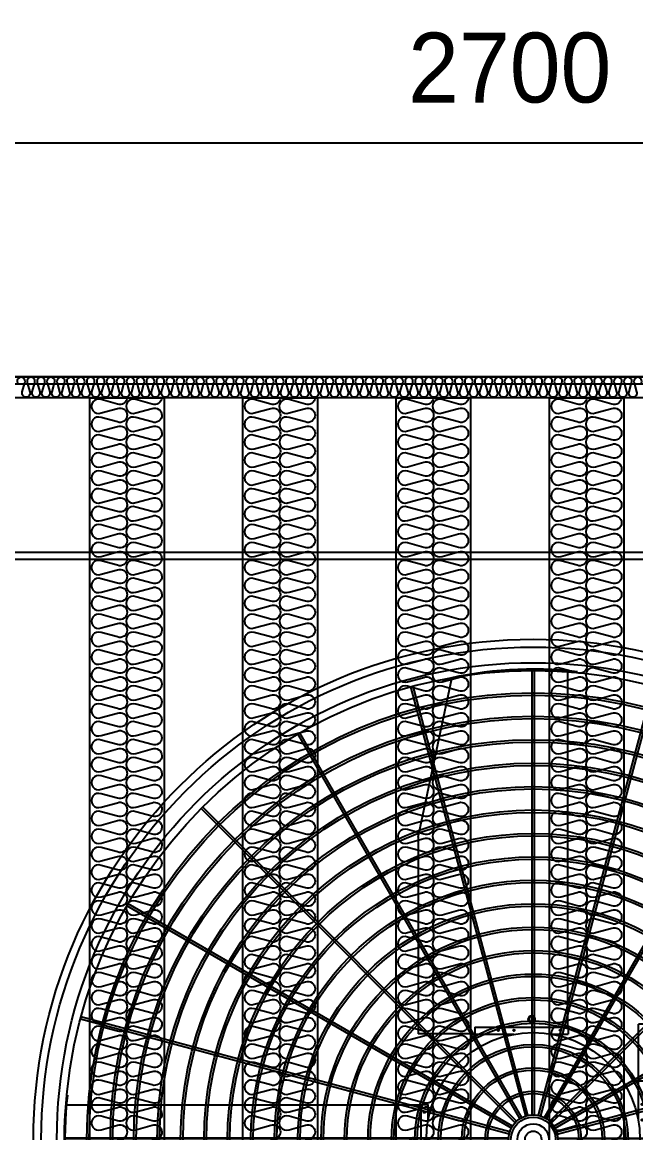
# Model space of a CAD drawing. Header units: millimetres. Extents: x 2784 to 32191, y 2597 to 23392.
# Drawn here: x 7391 to 8621, y 10129 to 12355 of the extents above; entities that cross this region are included whole.
import ezdxf

# ---------------------------------------------------------------- set-up
doc = ezdxf.new("R2010")
doc.units = ezdxf.units.MM
for name, color, linetype in [('LINE', 7, 'Continuous'), ('SMS', 220, 'Continuous'), ('냉각탑', 4, 'Continuous'), ('냉각탑_dim', 1, 'Continuous')]:
    doc.layers.add(name, color=color, linetype=linetype)
doc.styles.add('HY울릉도L', font='')
doc.styles.get('HY울릉도L').set_extended_font_data('HY울릉도L')
doc.dimstyles.new('성지DIM', dxfattribs={"dimtxt": 3.5, "dimasz": 3, "dimexe": 1, "dimexo": 2.5, "dimgap": 2, "dimtad": 1, "dimdec": 0, "dimzin": 3, "dimdsep": 46, "dimtxsty": 'HY울릉도L', "dimblk": 'ARCHTICK', "dimcen": -2, "dimclrd": 256, "dimclre": 256, "dimclrt": 7, "dimadec": 0, "dimazin": 0, "dimtfac": 1, "dimtdec": 0, "dimtofl": 0, "dimtmove": 0, "dimatfit": 3, "dimfxl": 1, "dimtolj": 1, "dimtzin": 0, "dimlwe": -1, "dimarcsym": 0})

# ---------------------------------------------------------------- blocks, each defined once
blk = doc.blocks.new('_ArchTick')
at = {"color": 0, "linetype": 'ByBlock', "const_width": 0.15}
blk.add_lwpolyline([(-0.5, -0.5), (0.5, 0.5)], dxfattribs=at)
blk = doc.blocks.new('*D250')
at = {"layer": 'Defpoints', "color": 0, "transparency": 16777216}
for p in [(9718.4, 12113.1), (7018.7, 11644.4), (9718.4, 11644.4)]:
    blk.add_point(p, dxfattribs=at)
at = {"layer": '냉각탑_dim', "transparency": 16777216}
for p, q in [((7018.7, 11744.4), (7018.7, 12153.1)), ((9718.4, 11744.4), (9718.4, 12153.1))]:
    blk.add_line(p, q, dxfattribs=at)
at = {"layer": '냉각탑_dim', "lineweight": -2, "transparency": 16777216}
blk.add_line((7018.7, 12113.1), (9718.4, 12113.1), dxfattribs=at)
at = {"layer": '냉각탑_dim', "lineweight": -2, "transparency": 16777216, "xscale": 120, "yscale": 120, "zscale": 120, "rotation": 180}
blk.add_blockref('_ArchTick', (7018.7, 12113.1), dxfattribs=at)
at = {"layer": '냉각탑_dim', "lineweight": -2, "transparency": 16777216, "xscale": 120, "yscale": 120, "zscale": 120}
blk.add_blockref('_ArchTick', (9718.4, 12113.1), dxfattribs=at)
at = {"layer": '냉각탑_dim', "color": 7, "transparency": 16777216, "insert": (8368.5, 12263.1), "char_height": 140, "attachment_point": 5, "style": 'HY울릉도L'}
blk.add_mtext('\\A1;2700', dxfattribs=at)
blk = doc.blocks.new('A$C1FB73ED1')
for p, q in [((1277, 1342.9), (1277, 2480)), ((1283, 1342.9), (1283, 2480)), ((1260.8, 1340), (966.5, 2438.3)), ((1266.6, 1341.6), (972.3, 2439.9)), ((1293.4, 1341.6), (1587.7, 2439.9)), ((1299.2, 1340), (1593.5, 2438.3)), ((1245.9, 1333), (677.4, 2317.7)), ((1251.1, 1336), (682.6, 2320.7)), ((1308.9, 1336), (1877.4, 2320.7)), ((1314.1, 1333), (1882.6, 2317.7)), ((1233.4, 1322.4), (429.4, 2126.4)), ((1237.6, 1326.6), (433.6, 2130.6)), ((1322.4, 1326.6), (2126.4, 2130.6)), ((1326.6, 1322.4), (2130.6, 2126.4)), ((1224, 1308.9), (239.3, 1877.4)), ((1227, 1314.1), (242.3, 1882.6)), ((1333, 1314.1), (2317.7, 1882.6)), ((1336, 1308.9), (2320.7, 1877.4)), ((1220, 1299.2), (121.7, 1593.5)), ((1340, 1299.2), (2438.3, 1593.5)), ((1218.4, 1293.4), (120.1, 1587.7)), ((1341.6, 1293.4), (2439.9, 1587.7)), ((1217.1, 1283), (80, 1283)), ((1342.9, 1283), (2480, 1283)), ((1217.1, 1277), (80, 1277)), ((1218.4, 1266.6), (120.1, 972.3)), ((1220, 1260.8), (121.7, 966.5)), ((1224, 1251.1), (239.3, 682.6)), ((1336, 1251.1), (2320.7, 682.6)), ((1340, 1260.8), (2438.3, 966.5)), ((1341.6, 1266.6), (2439.9, 972.3)), ((1342.9, 1277), (2480, 1277)), ((1227, 1245.9), (242.3, 677.4)), ((1233.4, 1237.6), (429.4, 433.6)), ((1237.6, 1233.4), (433.6, 429.4)), ((1245.9, 1227), (677.4, 242.3)), ((1251.1, 1224), (682.6, 239.3)), ((1308.9, 1224), (1877.4, 239.3)), ((1314.1, 1227), (1882.6, 242.3)), ((1322.4, 1233.4), (2126.4, 429.4)), ((1326.6, 1237.6), (2130.6, 433.6)), ((1333, 1245.9), (2317.7, 677.4)), ((1260.8, 1220), (966.5, 121.7)), ((1266.6, 1218.4), (972.3, 120.1)), ((1277, 1217.1), (1277, 80)), ((1283, 1217.1), (1283, 80)), ((1293.4, 1218.4), (1587.7, 120.1)), ((1299.2, 1220), (1593.5, 121.7))]:
    blk.add_line(p, q)
for radius in [1280, 1260, 1220, 1200]:
    blk.add_circle((1280, 1280), radius)
at = {"ltscale": 5}
for radius in [1143, 1137, 1083, 1077, 1023, 1017, 963, 957, 903, 897, 843, 837, 783, 777, 723, 717, 663, 657, 603, 597, 543, 537, 483, 477, 423, 417, 363, 357, 303, 297, 243, 237, 183, 177, 123, 117, 63, 57, 40, 21]:
    blk.add_circle((1280, 1280), radius, dxfattribs=at)
at = {"color": 7}
blk.add_circle((1280, 1280), 273.5, dxfattribs=at)
at = {"layer": 'LINE', "color": 7}
for p, q in [((1368.2, 2477.5), (1368.2, 1567)), ((985.2, 2053.4), (1071.5, 2459.4)), ((985.2, 2053.4), (985.2, 1550)), ((1130.8, 1567), (1369.4, 1567)), ((1130.8, 1567), (1369.4, 1567)), ((1130.8, 1567), (1130.8, 1549)), ((1130.8, 1567), (1130.8, 1549)), ((1369.4, 1567), (1369.4, 1549)), ((1369.4, 1567), (1369.4, 1549)), ((2111.5, 1574.8), (1550, 1574.8)), ((1550, 1429.2), (1550, 1574.8)), ((1550, 1429.2), (1550, 1574.8)), ((2111.5, 1574.8), (2457.5, 1488.5)), ((1130.8, 1550), (985.2, 1550)), ((1130.8, 1550), (985.2, 1550)), ((1130.8, 1549), (1230.5, 1549)), ((1130.8, 1549), (1230.5, 1549)), ((1329.5, 1549), (1369.4, 1549)), ((1329.5, 1549), (1369.4, 1549)), ((1549, 1429.2), (1549, 1329.5)), ((1549, 1429.2), (1549, 1329.5)), ((1567, 1429.2), (1549, 1429.2)), ((1567, 1429.2), (1549, 1429.2)), ((1567, 1429.2), (1567, 1190.6)), ((1567, 1429.2), (1567, 1190.6)), ((84.4, 1368.2), (993, 1368.2)), ((84.4, 1368.2), (993, 1368.2)), ((993, 1130.8), (993, 1369.4)), ((993, 1130.8), (993, 1369.4)), ((993, 1369.4), (1011, 1369.4)), ((993, 1369.4), (1011, 1369.4)), ((993, 1130.8), (993, 1369.4)), ((993, 1130.8), (993, 1369.4)), ((993, 1369.4), (1011, 1369.4)), ((993, 1369.4), (1011, 1369.4)), ((1011, 1329.5), (1011, 1369.4)), ((1011, 1329.5), (1011, 1369.4)), ((1011, 1329.5), (1011, 1369.4)), ((1011, 1329.5), (1011, 1369.4)), ((1011, 1130.8), (1011, 1230.5)), ((1011, 1130.8), (1011, 1230.5)), ((1011, 1130.8), (1011, 1230.5)), ((1011, 1130.8), (1011, 1230.5)), ((1549, 1230.5), (1549, 1190.6)), ((1549, 1230.5), (1549, 1190.6)), ((1567, 1190.6), (1549, 1190.6)), ((1567, 1190.6), (1549, 1190.6)), ((2475.6, 1191.8), (1567, 1191.8)), ((993, 1130.8), (1011, 1130.8)), ((993, 1130.8), (1011, 1130.8)), ((993, 1130.8), (1011, 1130.8)), ((993, 1130.8), (1011, 1130.8)), ((1010, 1130.8), (1010, 985.2)), ((1010, 1130.8), (1010, 985.2)), ((1010, 1130.8), (1010, 985.2)), ((1010, 1130.8), (1010, 985.2)), ((508.5, 985.2), (102.5, 1071.5)), ((1230.5, 1011), (1190.6, 1011)), ((1190.6, 993), (1190.6, 1011)), ((1230.5, 1011), (1190.6, 1011)), ((1190.6, 993), (1190.6, 1011)), ((1429.2, 1011), (1329.5, 1011)), ((1429.2, 1011), (1329.5, 1011)), ((1429.2, 993), (1429.2, 1011)), ((1429.2, 993), (1429.2, 1011)), ((1429.2, 1010), (1574.8, 1010)), ((1429.2, 1010), (1574.8, 1010)), ((1574.8, 506.6), (1574.8, 1010)), ((508.5, 985.2), (1010, 985.2)), ((508.5, 985.2), (1010, 985.2)), ((1429.2, 993), (1190.6, 993)), ((1429.2, 993), (1190.6, 993)), ((1191.8, 82.5), (1191.8, 993)), ((1574.8, 506.6), (1488.5, 100.6)), ((1512.8, 104.1), (1512.8, 106.1)), ((1166.8, 83), (1166.8, 85)), ((1393.2, 83), (1393.2, 85))]:
    blk.add_line(p, q, dxfattribs=at)
for points in [[(1272.3, 1594.4), (1268.5, 1587.9), (1272.3, 1581.4), (1279.8, 1581.4), (1283.5, 1587.9), (1279.8, 1594.4)], [(1272.3, 1594.4), (1268.5, 1587.9), (1272.3, 1581.4), (1279.8, 1581.4), (1283.5, 1587.9), (1279.8, 1594.4)], [(965.6, 1272.3), (972.1, 1268.5), (978.6, 1272.3), (978.6, 1279.8), (972.1, 1283.5), (965.6, 1279.8)], [(965.6, 1272.3), (972.1, 1268.5), (978.6, 1272.3), (978.6, 1279.8), (972.1, 1283.5), (965.6, 1279.8)], [(965.6, 1272.3), (972.1, 1268.5), (978.6, 1272.3), (978.6, 1279.8), (972.1, 1283.5), (965.6, 1279.8)], [(965.6, 1272.3), (972.1, 1268.5), (978.6, 1272.3), (978.6, 1279.8), (972.1, 1283.5), (965.6, 1279.8)], [(1594.4, 1287.7), (1587.9, 1291.5), (1581.4, 1287.7), (1581.4, 1280.2), (1587.9, 1276.5), (1594.4, 1280.2)], [(1594.4, 1287.7), (1587.9, 1291.5), (1581.4, 1287.7), (1581.4, 1280.2), (1587.9, 1276.5), (1594.4, 1280.2)], [(1287.7, 965.6), (1291.5, 972.1), (1287.7, 978.6), (1280.2, 978.6), (1276.5, 972.1), (1280.2, 965.6)], [(1287.7, 965.6), (1291.5, 972.1), (1287.7, 978.6), (1280.2, 978.6), (1276.5, 972.1), (1280.2, 965.6)]]:
    blk.add_lwpolyline(points, close=True, dxfattribs=at)
for centre, radius in [((1276, 1587.9), 8.5), ((1276, 1587.9), 8.5), ((1190.6, 1559), 2), ((1190.6, 1559), 2), ((1230.6, 1559), 2), ((1230.6, 1559), 2), ((1349.6, 1559), 2), ((1349.6, 1559), 2), ((1559, 1369.4), 2), ((1559, 1369.4), 2), ((1001, 1349.6), 2), ((1001, 1349.6), 2), ((1001, 1349.6), 2), ((1001, 1349.6), 2), ((1559, 1329.4), 2), ((1559, 1329.4), 2), ((972.1, 1276), 8.5), ((972.1, 1276), 8.5), ((972.1, 1276), 8.5), ((972.1, 1276), 8.5), ((1587.9, 1284), 8.5), ((1587.9, 1284), 8.5), ((1001, 1230.6), 2), ((1001, 1230.6), 2), ((1001, 1230.6), 2), ((1001, 1230.6), 2), ((1559, 1210.4), 2), ((1559, 1210.4), 2), ((1001, 1190.6), 2), ((1001, 1190.6), 2), ((1001, 1190.6), 2), ((1001, 1190.6), 2), ((1210.4, 1001), 2), ((1210.4, 1001), 2), ((1329.4, 1001), 2), ((1329.4, 1001), 2), ((1369.4, 1001), 2), ((1369.4, 1001), 2), ((1284, 972.1), 8.5), ((1284, 972.1), 8.5)]:
    blk.add_circle(centre, radius, dxfattribs=at)
for centre, radius, start, end in [((1280, 1483.4), 1000, 83.5007, 103.4595), ((1280, 1483.4), 998, 83.4876, 103.487), ((1481.5, 1280), 998, 353.4876, 13.487), ((1481.5, 1280), 1000, 353.5007, 13.4595), ((1078.5, 1280), 1000, 173.5007, 193.4595), ((1078.5, 1280), 998, 173.4876, 193.487), ((1280, 1076.6), 998, 263.4876, 283.487), ((1280, 1076.6), 1000, 263.5007, 283.4595)]:
    blk.add_arc(centre, radius, start, end, dxfattribs=at)
blk = doc.blocks.new('SP 200RT')
at = {"color": 7}
for p, q in [((-109298.6, -79919.9), (-109298.6, -82797.9)), ((-109148.6, -79919.9), (-109148.6, -82797.9))]:
    blk.add_line(p, q, dxfattribs=at)
blk.add_line((-109298.6, -79919.9), (-109148.6, -79919.9))
at = {"layer": 'SMS', "color": 5}
for points in [[(-109222.8, -79919.9, -0.504262), (-109242.3, -79932.4), (-109275.2, -79923.4, 1.449198), (-109275.2, -79950.3), (-109242.3, -79941.4, -0.524856), (-109222.8, -79954.8, -0.524856), (-109242.3, -79968.3), (-109275.2, -79959.4, 1.449198), (-109275.2, -79986.2), (-109242.3, -79977.3, -0.524856), (-109222.8, -79990.7, -0.524856), (-109242.3, -80004.2), (-109275.2, -79995.3, 1.449198), (-109275.2, -80022.1), (-109242.3, -80013.2, -0.524856), (-109222.8, -80026.7, -0.524856), (-109242.3, -80040.1), (-109275.2, -80031.2, 1.449198), (-109275.2, -80058), (-109242.3, -80049.1, -0.524856), (-109222.8, -80062.6, -0.524856), (-109242.3, -80076), (-109275.2, -80067.1, 1.449198), (-109275.2, -80093.9), (-109242.3, -80085, -0.524856), (-109222.8, -80098.5, -0.524856), (-109242.3, -80111.9), (-109275.2, -80103, 1.449198), (-109275.2, -80129.9), (-109242.3, -80121, -0.524856), (-109222.8, -80134.4, -0.417249), (-109237.3, -80148.7)], [(-109153.2, -79919.9, -0.504262), (-109172.6, -79932.4), (-109205.5, -79923.4, 1.449198), (-109205.5, -79950.3), (-109172.6, -79941.4, -0.524856), (-109153.2, -79954.8, -0.524856), (-109172.6, -79968.3), (-109205.5, -79959.4, 1.449198), (-109205.5, -79986.2), (-109172.6, -79977.3, -0.524856), (-109153.2, -79990.7, -0.524856), (-109172.6, -80004.2), (-109205.5, -79995.3, 1.449198), (-109205.5, -80022.1), (-109172.6, -80013.2, -0.524856), (-109153.2, -80026.7, -0.524856), (-109172.6, -80040.1), (-109205.5, -80031.2, 1.449198), (-109205.5, -80058), (-109172.6, -80049.1, -0.524856), (-109153.2, -80062.6, -0.524856), (-109172.6, -80076), (-109205.5, -80067.1, 1.449198), (-109205.5, -80093.9), (-109172.6, -80085, -0.524856), (-109153.2, -80098.5, -0.524856), (-109172.6, -80111.9), (-109205.5, -80103, 1.449198), (-109205.5, -80129.9), (-109172.6, -80121, -0.524856), (-109153.2, -80134.4, -0.417249), (-109167.7, -80148.7)], [(-109294.2, -80120, 0.446849), (-109275.2, -80129.9), (-109242.3, -80121, -0.524856), (-109222.8, -80134.4, -0.524856), (-109242.3, -80147.8), (-109275.2, -80138.9, 1.449198), (-109275.2, -80165.8), (-109242.3, -80156.9, -0.524856), (-109222.8, -80170.3, -0.524856), (-109242.3, -80183.7), (-109275.2, -80174.8, 1.449198), (-109275.2, -80201.7), (-109242.3, -80192.8, -0.524856), (-109222.8, -80206.2, -0.524856), (-109242.3, -80219.6), (-109275.2, -80210.7, 1.449198), (-109275.2, -80237.6), (-109242.3, -80228.7, -0.524856), (-109222.8, -80242.1, -0.524856), (-109242.3, -80255.5), (-109275.2, -80246.6, 1.449198), (-109275.2, -80273.5), (-109242.3, -80264.6, -0.524856), (-109222.8, -80278, -0.524856), (-109242.3, -80291.5), (-109275.2, -80282.5, 1.449198), (-109275.2, -80309.4), (-109242.3, -80300.5, -0.524856), (-109222.8, -80313.9, -0.524856), (-109242.3, -80327.4), (-109275.2, -80318.5, 1.449198), (-109275.2, -80345.3), (-109242.3, -80336.4, -0.524856), (-109222.8, -80349.8, -0.524856), (-109242.3, -80363.3), (-109275.2, -80354.4, 1.449198), (-109275.2, -80381.2), (-109242.3, -80372.3, -0.524856), (-109222.8, -80385.8, -0.524856), (-109242.3, -80399.2), (-109275.2, -80390.3, 1.449198), (-109275.2, -80417.1), (-109242.3, -80408.2, -0.524856), (-109222.8, -80421.7, -0.524856), (-109242.3, -80435.1), (-109275.2, -80426.2, 1.449198), (-109275.2, -80453), (-109242.3, -80444.1, -0.524856), (-109222.8, -80457.6, -0.524856), (-109242.3, -80471), (-109275.2, -80462.1, 1.449198), (-109275.2, -80489), (-109242.3, -80480.1, -0.524856), (-109222.8, -80493.5, -0.524856), (-109242.3, -80506.9), (-109275.2, -80498, 1.449198), (-109275.2, -80524.9), (-109242.3, -80516, -0.524856), (-109222.8, -80529.4, -0.524856), (-109242.3, -80542.8), (-109275.2, -80533.9, 1.449198), (-109275.2, -80560.8), (-109242.3, -80551.9, -0.524856), (-109222.8, -80565.3, -0.524856), (-109242.3, -80578.7), (-109275.2, -80569.8, 1.449198), (-109275.2, -80596.7), (-109242.3, -80587.8, -0.524856), (-109222.8, -80601.2, -0.524856), (-109242.3, -80614.6), (-109275.2, -80605.7, 1.449198), (-109275.2, -80632.6), (-109242.3, -80623.7, -0.524856), (-109222.8, -80637.1, -0.524856), (-109242.3, -80650.6), (-109275.2, -80641.6, 1.449198), (-109275.2, -80668.5), (-109242.3, -80659.6, -0.524856), (-109222.8, -80673, -0.524856), (-109242.3, -80686.5), (-109275.2, -80677.6, 1.449198), (-109275.2, -80704.4), (-109242.3, -80695.5, -0.524856), (-109222.8, -80708.9, -0.524856), (-109242.3, -80722.4), (-109275.2, -80713.5, 1.449198), (-109275.2, -80740.3), (-109242.3, -80731.4, -0.524856), (-109222.8, -80744.9, -0.524856), (-109242.3, -80758.3), (-109275.2, -80749.4, 1.449198), (-109275.2, -80776.2), (-109242.3, -80767.3, -0.524856), (-109222.8, -80780.8, -0.524856), (-109242.3, -80794.2), (-109275.2, -80785.3, 1.449198), (-109275.2, -80812.1), (-109242.3, -80803.2, -0.524856), (-109222.8, -80816.7, -0.524856), (-109242.3, -80830.1), (-109275.2, -80821.2, 1.449198), (-109275.2, -80848.1), (-109242.3, -80839.2, -0.524856), (-109222.8, -80852.6, -0.524856), (-109242.3, -80866), (-109275.2, -80857.1, 1.449198), (-109275.2, -80884), (-109242.3, -80875.1, -0.524856), (-109222.8, -80888.5, -0.524856), (-109242.3, -80901.9), (-109275.2, -80893, 1.449198), (-109275.2, -80919.9), (-109242.3, -80911, -0.524856), (-109222.8, -80924.4, -0.524856), (-109242.3, -80937.8), (-109275.2, -80928.9, 1.449198), (-109275.2, -80955.8), (-109242.3, -80946.9, -0.524856), (-109222.8, -80960.3, -0.524856), (-109242.3, -80973.7), (-109275.2, -80964.8, 1.449198), (-109275.2, -80991.7), (-109242.3, -80982.8, -0.524856), (-109222.8, -80996.2, -0.524856), (-109242.3, -81009.7), (-109275.2, -81000.7, 1.449198), (-109275.2, -81027.6), (-109242.3, -81018.7, -0.524856), (-109222.8, -81032.1, -0.524856), (-109242.3, -81045.6), (-109275.2, -81036.7, 1.449198), (-109275.2, -81063.5), (-109242.3, -81054.6, -0.524856), (-109222.8, -81068, -0.524856), (-109242.3, -81081.5), (-109275.2, -81072.6, 1.449198), (-109275.2, -81099.4), (-109242.3, -81090.5, -0.524856), (-109222.8, -81104, -0.524856), (-109242.3, -81117.4), (-109275.2, -81108.5, 1.449198), (-109275.2, -81135.3), (-109242.3, -81126.4, -0.524856), (-109222.8, -81139.9, -0.524856), (-109242.3, -81153.3), (-109275.2, -81144.4, 1.449198), (-109275.2, -81171.2), (-109242.3, -81162.3, -0.524856), (-109222.8, -81175.8, -0.417249), (-109237.3, -81190.1)], [(-109224.5, -80120, 0.446849), (-109205.5, -80129.9), (-109172.6, -80121, -0.524856), (-109153.2, -80134.4, -0.524856), (-109172.6, -80147.8), (-109205.5, -80138.9, 1.449198), (-109205.5, -80165.8), (-109172.6, -80156.9, -0.524856), (-109153.2, -80170.3, -0.524856), (-109172.6, -80183.7), (-109205.5, -80174.8, 1.449198), (-109205.5, -80201.7), (-109172.6, -80192.8, -0.524856), (-109153.2, -80206.2, -0.524856), (-109172.6, -80219.6), (-109205.5, -80210.7, 1.449198), (-109205.5, -80237.6), (-109172.6, -80228.7, -0.524856), (-109153.2, -80242.1, -0.524856), (-109172.6, -80255.5), (-109205.5, -80246.6, 1.449198), (-109205.5, -80273.5), (-109172.6, -80264.6, -0.524856), (-109153.2, -80278, -0.524856), (-109172.6, -80291.5), (-109205.5, -80282.5, 1.449198), (-109205.5, -80309.4), (-109172.6, -80300.5, -0.524856), (-109153.2, -80313.9, -0.524856), (-109172.6, -80327.4), (-109205.5, -80318.5, 1.449198), (-109205.5, -80345.3), (-109172.6, -80336.4, -0.524856), (-109153.2, -80349.8, -0.524856), (-109172.6, -80363.3), (-109205.5, -80354.4, 1.449198), (-109205.5, -80381.2), (-109172.6, -80372.3, -0.524856), (-109153.2, -80385.8, -0.524856), (-109172.6, -80399.2), (-109205.5, -80390.3, 1.449198), (-109205.5, -80417.1), (-109172.6, -80408.2, -0.524856), (-109153.2, -80421.7, -0.524856), (-109172.6, -80435.1), (-109205.5, -80426.2, 1.449198), (-109205.5, -80453), (-109172.6, -80444.1, -0.524856), (-109153.2, -80457.6, -0.524856), (-109172.6, -80471), (-109205.5, -80462.1, 1.449198), (-109205.5, -80489), (-109172.6, -80480.1, -0.524856), (-109153.2, -80493.5, -0.524856), (-109172.6, -80506.9), (-109205.5, -80498, 1.449198), (-109205.5, -80524.9), (-109172.6, -80516, -0.524856), (-109153.2, -80529.4, -0.524856), (-109172.6, -80542.8), (-109205.5, -80533.9, 1.449198), (-109205.5, -80560.8), (-109172.6, -80551.9, -0.524856), (-109153.2, -80565.3, -0.524856), (-109172.6, -80578.7), (-109205.5, -80569.8, 1.449198), (-109205.5, -80596.7), (-109172.6, -80587.8, -0.524856), (-109153.2, -80601.2, -0.524856), (-109172.6, -80614.6), (-109205.5, -80605.7, 1.449198), (-109205.5, -80632.6), (-109172.6, -80623.7, -0.524856), (-109153.2, -80637.1, -0.524856), (-109172.6, -80650.6), (-109205.5, -80641.6, 1.449198), (-109205.5, -80668.5), (-109172.6, -80659.6, -0.524856), (-109153.2, -80673, -0.524856), (-109172.6, -80686.5), (-109205.5, -80677.6, 1.449198), (-109205.5, -80704.4), (-109172.6, -80695.5, -0.524856), (-109153.2, -80708.9, -0.524856), (-109172.6, -80722.4), (-109205.5, -80713.5, 1.449198), (-109205.5, -80740.3), (-109172.6, -80731.4, -0.524856), (-109153.2, -80744.9, -0.524856), (-109172.6, -80758.3), (-109205.5, -80749.4, 1.449198), (-109205.5, -80776.2), (-109172.6, -80767.3, -0.524856), (-109153.2, -80780.8, -0.524856), (-109172.6, -80794.2), (-109205.5, -80785.3, 1.449198), (-109205.5, -80812.1), (-109172.6, -80803.2, -0.524856), (-109153.2, -80816.7, -0.524856), (-109172.6, -80830.1), (-109205.5, -80821.2, 1.449198), (-109205.5, -80848.1), (-109172.6, -80839.2, -0.524856), (-109153.2, -80852.6, -0.524856), (-109172.6, -80866), (-109205.5, -80857.1, 1.449198), (-109205.5, -80884), (-109172.6, -80875.1, -0.524856), (-109153.2, -80888.5, -0.524856), (-109172.6, -80901.9), (-109205.5, -80893, 1.449198), (-109205.5, -80919.9), (-109172.6, -80911, -0.524856), (-109153.2, -80924.4, -0.524856), (-109172.6, -80937.8), (-109205.5, -80928.9, 1.449198), (-109205.5, -80955.8), (-109172.6, -80946.9, -0.524856), (-109153.2, -80960.3, -0.524856), (-109172.6, -80973.7), (-109205.5, -80964.8, 1.449198), (-109205.5, -80991.7), (-109172.6, -80982.8, -0.524856), (-109153.2, -80996.2, -0.524856), (-109172.6, -81009.7), (-109205.5, -81000.7, 1.449198), (-109205.5, -81027.6), (-109172.6, -81018.7, -0.524856), (-109153.2, -81032.1, -0.524856), (-109172.6, -81045.6), (-109205.5, -81036.7, 1.449198), (-109205.5, -81063.5), (-109172.6, -81054.6, -0.524856), (-109153.2, -81068, -0.524856), (-109172.6, -81081.5), (-109205.5, -81072.6, 1.449198), (-109205.5, -81099.4), (-109172.6, -81090.5, -0.524856), (-109153.2, -81104, -0.524856), (-109172.6, -81117.4), (-109205.5, -81108.5, 1.449198), (-109205.5, -81135.3), (-109172.6, -81126.4, -0.524856), (-109153.2, -81139.9, -0.524856), (-109172.6, -81153.3), (-109205.5, -81144.4, 1.449198), (-109205.5, -81171.2), (-109172.6, -81162.3, -0.524856), (-109153.2, -81175.8, -0.417249), (-109167.7, -81190.1)], [(-109294.2, -81161.4, 0.446849), (-109275.2, -81171.2), (-109242.3, -81162.3, -0.524856), (-109222.8, -81175.8, -0.524856), (-109242.3, -81189.2), (-109275.2, -81180.3, 1.449198), (-109275.2, -81207.2), (-109242.3, -81198.3, -0.524856), (-109222.8, -81211.7, -0.524856), (-109242.3, -81225.1), (-109275.2, -81216.2, 1.449198), (-109275.2, -81243.1), (-109242.3, -81234.2, -0.524856), (-109222.8, -81247.6, -0.524856), (-109242.3, -81261), (-109275.2, -81252.1, 1.449198), (-109275.2, -81279), (-109242.3, -81270.1, -0.524856), (-109222.8, -81283.5, -0.524856), (-109242.3, -81296.9), (-109275.2, -81288, 1.449198), (-109275.2, -81314.9), (-109242.3, -81306, -0.524856), (-109222.8, -81319.4, -0.524856), (-109242.3, -81332.8), (-109275.2, -81323.9, 1.449198), (-109275.2, -81350.8), (-109242.3, -81341.9, -0.524856), (-109222.8, -81355.3, -0.524856), (-109242.3, -81368.8), (-109275.2, -81359.8, 1.449198), (-109275.2, -81386.7), (-109242.3, -81377.8, -0.524856), (-109222.8, -81391.2, -0.524856), (-109242.3, -81404.7)], [(-109224.5, -81161.4, 0.446849), (-109205.5, -81171.2), (-109172.6, -81162.3, -0.524856), (-109153.2, -81175.8, -0.524856), (-109172.6, -81189.2), (-109205.5, -81180.3, 1.449198), (-109205.5, -81207.2), (-109172.6, -81198.3, -0.524856), (-109153.2, -81211.7, -0.524856), (-109172.6, -81225.1), (-109205.5, -81216.2, 1.449198), (-109205.5, -81243.1), (-109172.6, -81234.2, -0.524856), (-109153.2, -81247.6, -0.524856), (-109172.6, -81261), (-109205.5, -81252.1, 1.449198), (-109205.5, -81279), (-109172.6, -81270.1, -0.524856), (-109153.2, -81283.5, -0.524856), (-109172.6, -81296.9), (-109205.5, -81288, 1.449198), (-109205.5, -81314.9), (-109172.6, -81306, -0.524856), (-109153.2, -81319.4, -0.524856), (-109172.6, -81332.8), (-109205.5, -81323.9, 1.449198), (-109205.5, -81350.8), (-109172.6, -81341.9, -0.524856), (-109153.2, -81355.3, -0.524856), (-109172.6, -81368.8), (-109205.5, -81359.8, 1.449198), (-109205.5, -81386.7), (-109172.6, -81377.8, -0.524856), (-109153.2, -81391.2, -0.524856), (-109172.6, -81404.7)]]:
    blk.add_lwpolyline(points, format="xyb", dxfattribs=at)
blk = doc.blocks.new('3')
for p, q in [((8873.7, 11644.4), (7018.7, 11644.4)), ((7059.9, 11644.4), (9718.4, 11644.4)), ((7074, 11630.3), (9718.4, 11630.3)), ((7120.9, 11292.8), (9718.4, 11292.8)), ((7059.9, 11278.8), (9718.4, 11278.8))]:
    blk.add_line(p, q)
at = {"color": 7}
for p, q in [((7018.7, 11644.4), (8873.7, 11644.4)), ((9676.7, 11602.4), (7060.7, 11602.4))]:
    blk.add_line(p, q, dxfattribs=at)
at = {"ltscale": 500}
blk.add_lwpolyline([(7018.7, 11644.4), (9718.4, 11644.4), (9718.4, 8644.4), (7018.7, 8644.4)], close=True, dxfattribs=at)
at = {"layer": 'SMS', "color": 5}
for points in [[(7745.5, 11643.2, 0.446849), (7740.1, 11632.6), (7745, 11614.3, -0.524856), (7737.5, 11603.5, -0.524856), (7730.1, 11614.3), (7735, 11632.6, 1.449198), (7720.1, 11632.6), (7725.1, 11614.3, -0.524856), (7717.6, 11603.5, -0.524856), (7710.1, 11614.3), (7715.1, 11632.6, 1.449198), (7700.2, 11632.6), (7705.1, 11614.3, -0.524856), (7697.6, 11603.5, -0.524856), (7690.2, 11614.3), (7695.1, 11632.6, 1.449198), (7680.2, 11632.6), (7685.2, 11614.3, -0.524856), (7677.7, 11603.5, -0.524856), (7670.2, 11614.3), (7675.2, 11632.6, 1.449198), (7660.3, 11632.6), (7665.2, 11614.3, -0.524856), (7657.7, 11603.5, -0.524856), (7650.3, 11614.3), (7655.2, 11632.6, 1.449198), (7640.3, 11632.6), (7645.3, 11614.3, -0.524856), (7637.8, 11603.5, -0.524856), (7630.3, 11614.3), (7635.3, 11632.6, 1.449198), (7620.4, 11632.6), (7625.3, 11614.3, -0.524856), (7617.8, 11603.5, -0.524856), (7610.4, 11614.3), (7615.3, 11632.6, 1.449198), (7600.4, 11632.6), (7605.4, 11614.3, -0.524856), (7597.9, 11603.5, -0.524856), (7590.4, 11614.3), (7595.4, 11632.6, 1.449198), (7580.5, 11632.6), (7585.4, 11614.3, -0.524856), (7577.9, 11603.5, -0.524856), (7570.5, 11614.3), (7575.4, 11632.6, 1.449198), (7560.5, 11632.6), (7565.5, 11614.3, -0.524856), (7558, 11603.5, -0.524856), (7550.5, 11614.3), (7555.5, 11632.6, 1.449198), (7540.6, 11632.6), (7545.5, 11614.3, -0.524856), (7538, 11603.5, -0.524856), (7530.6, 11614.3), (7535.5, 11632.6, 1.449198), (7520.6, 11632.6), (7525.6, 11614.3, -0.524856), (7518.1, 11603.5, -0.524856), (7510.6, 11614.3), (7515.6, 11632.6, 1.449198), (7500.7, 11632.6), (7505.6, 11614.3, -0.524856), (7498.1, 11603.5, -0.524856), (7490.7, 11614.3), (7495.6, 11632.6, 1.449198), (7480.7, 11632.6), (7485.7, 11614.3, -0.524856), (7478.2, 11603.5, -0.524856), (7470.7, 11614.3), (7475.7, 11632.6, 1.449198), (7460.8, 11632.6), (7465.7, 11614.3, -0.524856), (7458.2, 11603.5, -0.524856), (7450.8, 11614.3), (7455.7, 11632.6, 1.449198), (7440.8, 11632.6), (7445.8, 11614.3, -0.524856), (7438.3, 11603.5, -0.524856), (7430.8, 11614.3), (7435.8, 11632.6, 1.449198), (7420.9, 11632.6), (7425.8, 11614.3, -0.524856), (7418.3, 11603.5, -0.524856), (7410.9, 11614.3), (7415.8, 11632.6, 1.449198), (7400.9, 11632.6), (7405.9, 11614.3, -0.524856), (7398.4, 11603.5, -0.524856), (7390.9, 11614.3), (7395.9, 11632.6, 1.449198), (7381, 11632.6)], [(8324.1, 11643.2, 0.446849), (8318.6, 11632.6), (8323.6, 11614.3, -0.524856), (8316.1, 11603.5, -0.524856), (8308.6, 11614.3), (8313.6, 11632.6, 1.449198), (8298.7, 11632.6), (8303.6, 11614.3, -0.524856), (8296.1, 11603.5, -0.524856), (8288.7, 11614.3), (8293.6, 11632.6, 1.449198), (8278.7, 11632.6), (8283.7, 11614.3, -0.524856), (8276.2, 11603.5, -0.524856), (8268.7, 11614.3), (8273.7, 11632.6, 1.449198), (8258.8, 11632.6), (8263.7, 11614.3, -0.524856), (8256.2, 11603.5, -0.524856), (8248.8, 11614.3), (8253.7, 11632.6, 1.449198), (8238.8, 11632.6), (8243.8, 11614.3, -0.524856), (8236.3, 11603.5, -0.524856), (8228.8, 11614.3), (8233.8, 11632.6, 1.449198), (8218.9, 11632.6), (8223.8, 11614.3, -0.524856), (8216.3, 11603.5, -0.524856), (8208.9, 11614.3), (8213.8, 11632.6, 1.449198), (8198.9, 11632.6), (8203.9, 11614.3, -0.524856), (8196.4, 11603.5, -0.524856), (8188.9, 11614.3), (8193.9, 11632.6, 1.449198), (8179, 11632.6), (8183.9, 11614.3, -0.524856), (8176.4, 11603.5, -0.524856), (8169, 11614.3), (8173.9, 11632.6, 1.449198), (8159, 11632.6), (8164, 11614.3, -0.524856), (8156.5, 11603.5, -0.524856), (8149, 11614.3), (8154, 11632.6, 1.449198), (8139.1, 11632.6), (8144, 11614.3, -0.524856), (8136.5, 11603.5, -0.524856), (8129.1, 11614.3), (8134, 11632.6, 1.449198), (8119.1, 11632.6), (8124.1, 11614.3, -0.524856), (8116.6, 11603.5, -0.524856), (8109.1, 11614.3), (8114.1, 11632.6, 1.449198), (8099.2, 11632.6), (8104.1, 11614.3, -0.524856), (8096.6, 11603.5, -0.524856), (8089.2, 11614.3), (8094.1, 11632.6, 1.449198), (8079.2, 11632.6), (8084.2, 11614.3, -0.524856), (8076.7, 11603.5, -0.524856), (8069.2, 11614.3), (8074.2, 11632.6, 1.449198), (8059.3, 11632.6), (8064.2, 11614.3, -0.524856), (8056.7, 11603.5, -0.524856), (8049.3, 11614.3), (8054.2, 11632.6, 1.449198), (8039.3, 11632.6), (8044.3, 11614.3, -0.524856), (8036.8, 11603.5, -0.524856), (8029.3, 11614.3), (8034.3, 11632.6, 1.449198), (8019.4, 11632.6), (8024.3, 11614.3, -0.524856), (8016.8, 11603.5, -0.524856), (8009.4, 11614.3), (8014.3, 11632.6, 1.449198), (7999.4, 11632.6), (8004.4, 11614.3, -0.524856), (7996.9, 11603.5, -0.524856), (7989.4, 11614.3), (7994.4, 11632.6, 1.449198), (7979.5, 11632.6), (7984.4, 11614.3, -0.524856), (7976.9, 11603.5, -0.524856), (7969.5, 11614.3), (7974.4, 11632.6, 1.449198), (7959.5, 11632.6), (7964.5, 11614.3, -0.524856), (7957, 11603.5, -0.524856), (7949.5, 11614.3), (7954.5, 11632.6, 1.449198), (7939.6, 11632.6), (7944.5, 11614.3, -0.524856), (7937, 11603.5, -0.524856), (7929.6, 11614.3), (7934.5, 11632.6, 1.449198), (7919.6, 11632.6), (7924.6, 11614.3, -0.524856), (7917.1, 11603.5, -0.524856), (7909.6, 11614.3), (7914.6, 11632.6, 1.449198), (7899.7, 11632.6), (7904.6, 11614.3, -0.524856), (7897.1, 11603.5, -0.524856), (7889.7, 11614.3), (7894.6, 11632.6, 1.449198), (7879.7, 11632.6), (7884.7, 11614.3, -0.524856), (7877.2, 11603.5, -0.524856), (7869.7, 11614.3), (7874.7, 11632.6, 1.449198), (7859.8, 11632.6), (7864.7, 11614.3, -0.524856), (7857.2, 11603.5, -0.524856), (7849.8, 11614.3), (7854.7, 11632.6, 1.449198), (7839.8, 11632.6), (7844.8, 11614.3, -0.524856), (7837.3, 11603.5, -0.524856), (7829.8, 11614.3), (7834.8, 11632.6, 1.449198), (7819.9, 11632.6), (7824.8, 11614.3, -0.524856), (7817.3, 11603.5, -0.524856), (7809.9, 11614.3), (7814.8, 11632.6, 1.449198), (7799.9, 11632.6), (7804.9, 11614.3, -0.524856), (7797.4, 11603.5, -0.524856), (7789.9, 11614.3), (7794.9, 11632.6, 1.449198), (7780, 11632.6), (7784.9, 11614.3, -0.524856), (7777.4, 11603.5, -0.524856), (7770, 11614.3), (7774.9, 11632.6, 1.449198), (7760, 11632.6), (7765, 11614.3, -0.524856), (7757.5, 11603.5, -0.524856), (7750, 11614.3), (7755, 11632.6, 1.449198), (7740.1, 11632.6), (7745, 11614.3, -0.524856), (7737.5, 11603.5, -0.417249), (7729.6, 11611.6)], [(8632.8, 11632.6, 1.449198), (8617.9, 11632.6), (8622.8, 11614.3, -0.524856), (8615.3, 11603.5, -0.524856), (8607.9, 11614.3), (8612.8, 11632.6, 1.449198), (8597.9, 11632.6), (8602.9, 11614.3, -0.524856), (8595.4, 11603.5, -0.524856), (8587.9, 11614.3), (8592.9, 11632.6, 1.449198), (8578, 11632.6), (8582.9, 11614.3, -0.524856), (8575.4, 11603.5, -0.524856), (8568, 11614.3), (8572.9, 11632.6, 1.449198), (8558, 11632.6), (8563, 11614.3, -0.524856), (8555.5, 11603.5, -0.524856), (8548, 11614.3), (8553, 11632.6, 1.449198), (8538.1, 11632.6), (8543, 11614.3, -0.524856), (8535.5, 11603.5, -0.524856), (8528.1, 11614.3), (8533, 11632.6, 1.449198), (8518.1, 11632.6), (8523.1, 11614.3, -0.524856), (8515.6, 11603.5, -0.524856), (8508.1, 11614.3), (8513.1, 11632.6, 1.449198), (8498.2, 11632.6), (8503.1, 11614.3, -0.524856), (8495.6, 11603.5, -0.524856), (8488.2, 11614.3), (8493.1, 11632.6, 1.449198), (8478.2, 11632.6), (8483.2, 11614.3, -0.524856), (8475.7, 11603.5, -0.524856), (8468.2, 11614.3), (8473.2, 11632.6, 1.449198), (8458.3, 11632.6), (8463.2, 11614.3, -0.524856), (8455.7, 11603.5, -0.524856), (8448.3, 11614.3), (8453.2, 11632.6, 1.449198), (8438.3, 11632.6), (8443.3, 11614.3, -0.524856), (8435.8, 11603.5, -0.524856), (8428.3, 11614.3), (8433.3, 11632.6, 1.449198), (8418.4, 11632.6), (8423.3, 11614.3, -0.524856), (8415.8, 11603.5, -0.524856), (8408.4, 11614.3), (8413.3, 11632.6, 1.449198), (8398.4, 11632.6), (8403.4, 11614.3, -0.524856), (8395.9, 11603.5, -0.524856), (8388.4, 11614.3), (8393.4, 11632.6, 1.449198), (8378.5, 11632.6), (8383.4, 11614.3, -0.524856), (8375.9, 11603.5, -0.524856), (8368.5, 11614.3), (8373.4, 11632.6, 1.449198), (8358.5, 11632.6), (8363.5, 11614.3, -0.524856), (8356, 11603.5, -0.524856), (8348.5, 11614.3), (8353.5, 11632.6, 1.449198), (8338.6, 11632.6), (8343.5, 11614.3, -0.524856), (8336, 11603.5, -0.524856), (8328.6, 11614.3), (8333.5, 11632.6, 1.449198), (8318.6, 11632.6), (8323.6, 11614.3, -0.524856), (8316.1, 11603.5, -0.417249), (8308.1, 11611.6)]]:
    blk.add_lwpolyline(points, format="xyb", dxfattribs=at)
for p in [(116824, 91522.2), (117131.3, 91522.2), (117438.6, 91522.2), (117746, 91522.2)]:
    blk.add_blockref('SP 200RT', p)
at = {"layer": '냉각탑', "xscale": 0.7829768747821867, "yscale": 0.7829768747821867, "zscale": 0.7829768747821867}
blk.add_blockref('A$C1FB73ED1', (7413.3, 9114), dxfattribs=at)

msp = doc.modelspace()

# ---------------------------------------------------------------- block references
msp.add_blockref('3', (0, 0))

# ---------------------------------------------------------------- dimensions: what is measured, and where the dimension line sits
at = {"layer": '냉각탑_dim'}
dim = msp.add_linear_dim(base=(9718.4, 12113.1), p1=(7018.7, 11644.4), p2=(9718.4, 11644.4), dimstyle='성지DIM', override={"dimscale": 40}, dxfattribs=at)
dim.commit()
dim.dimension.update_dxf_attribs({"geometry": '*D250', "text_midpoint": (8368.5, 12263.1)})

doc.saveas('drawing.dxf')
